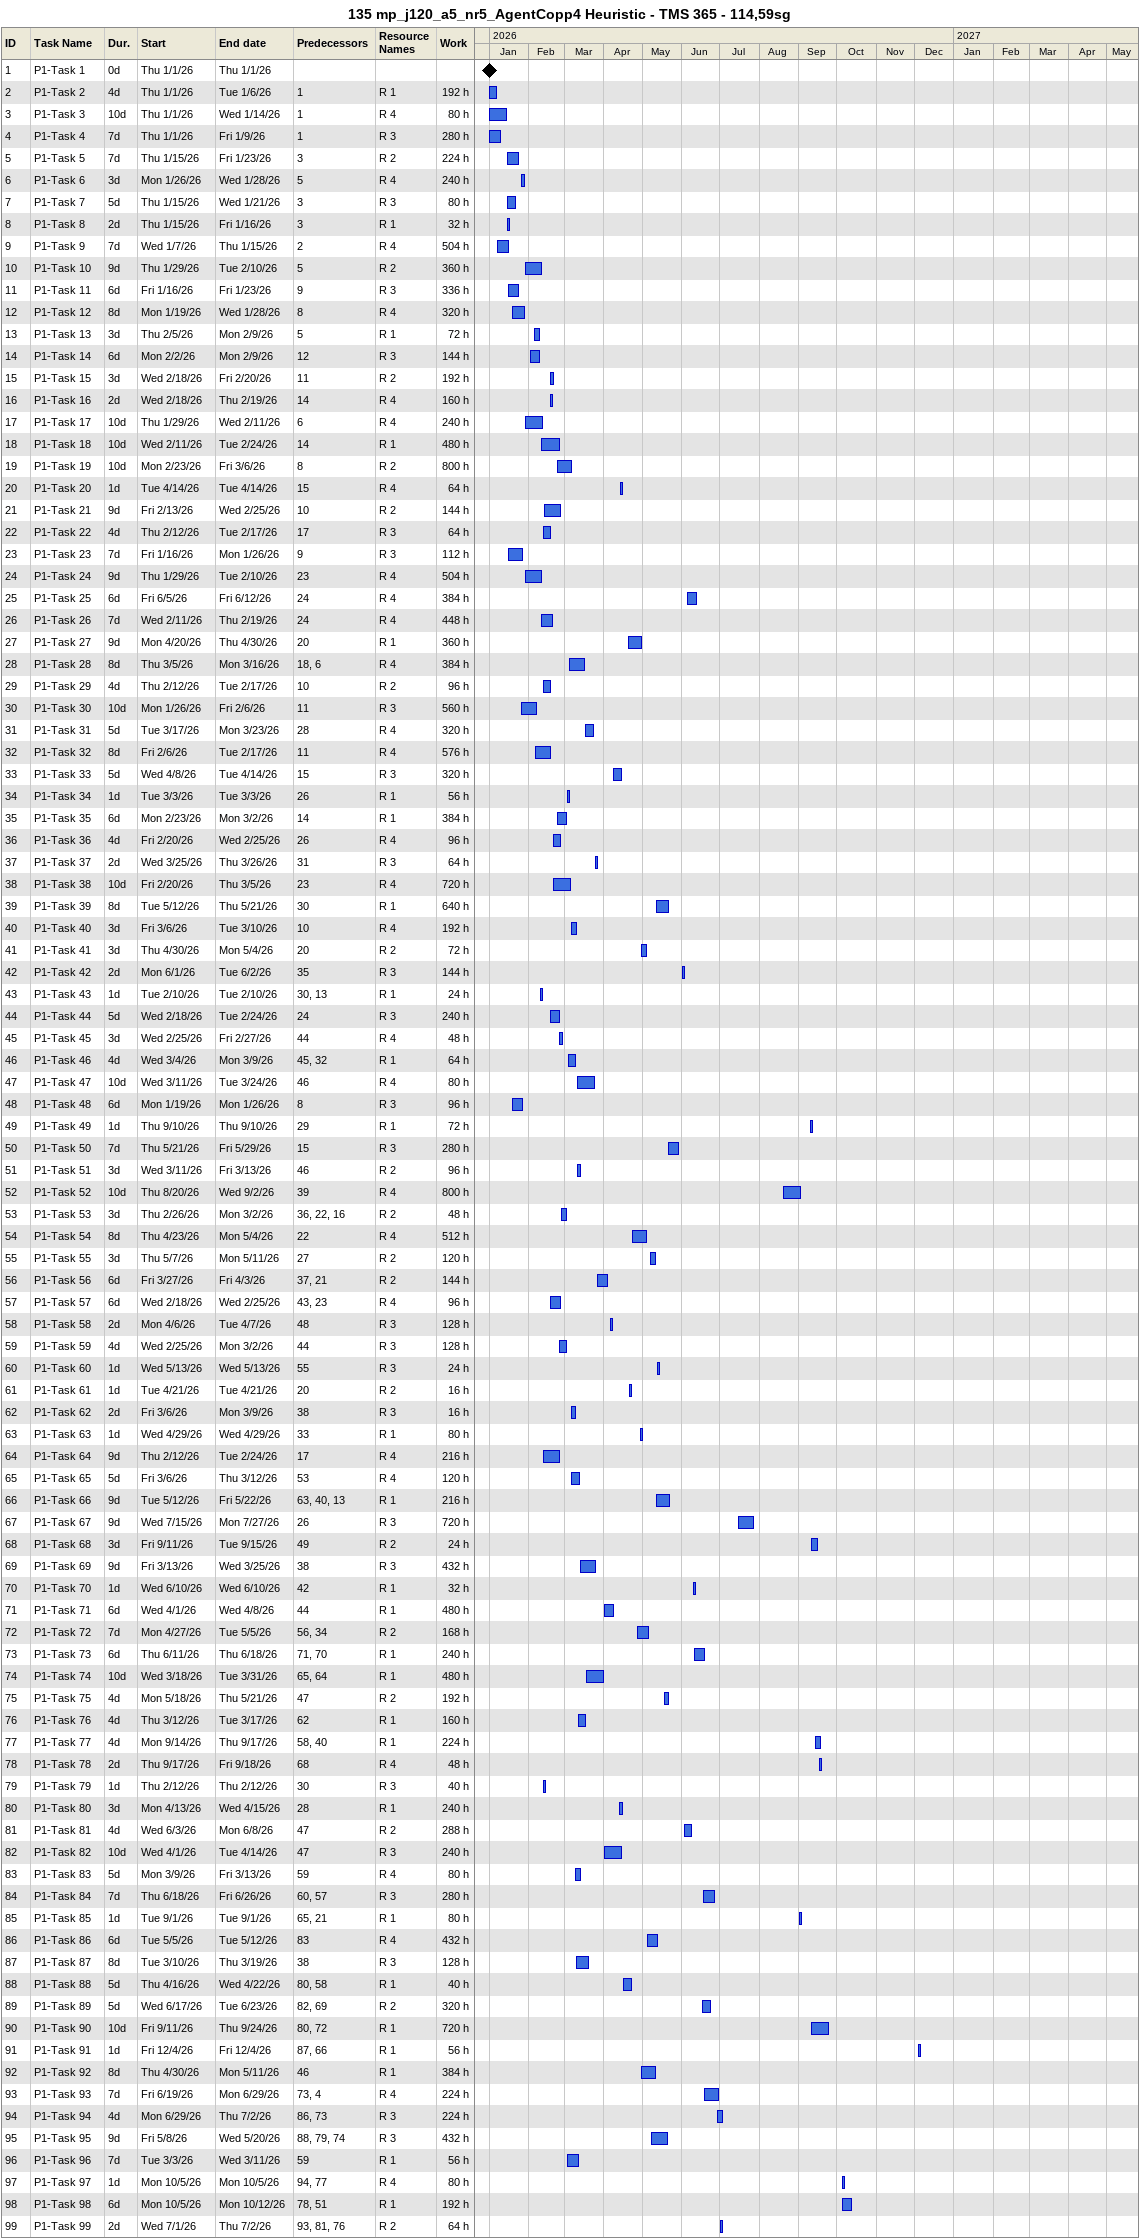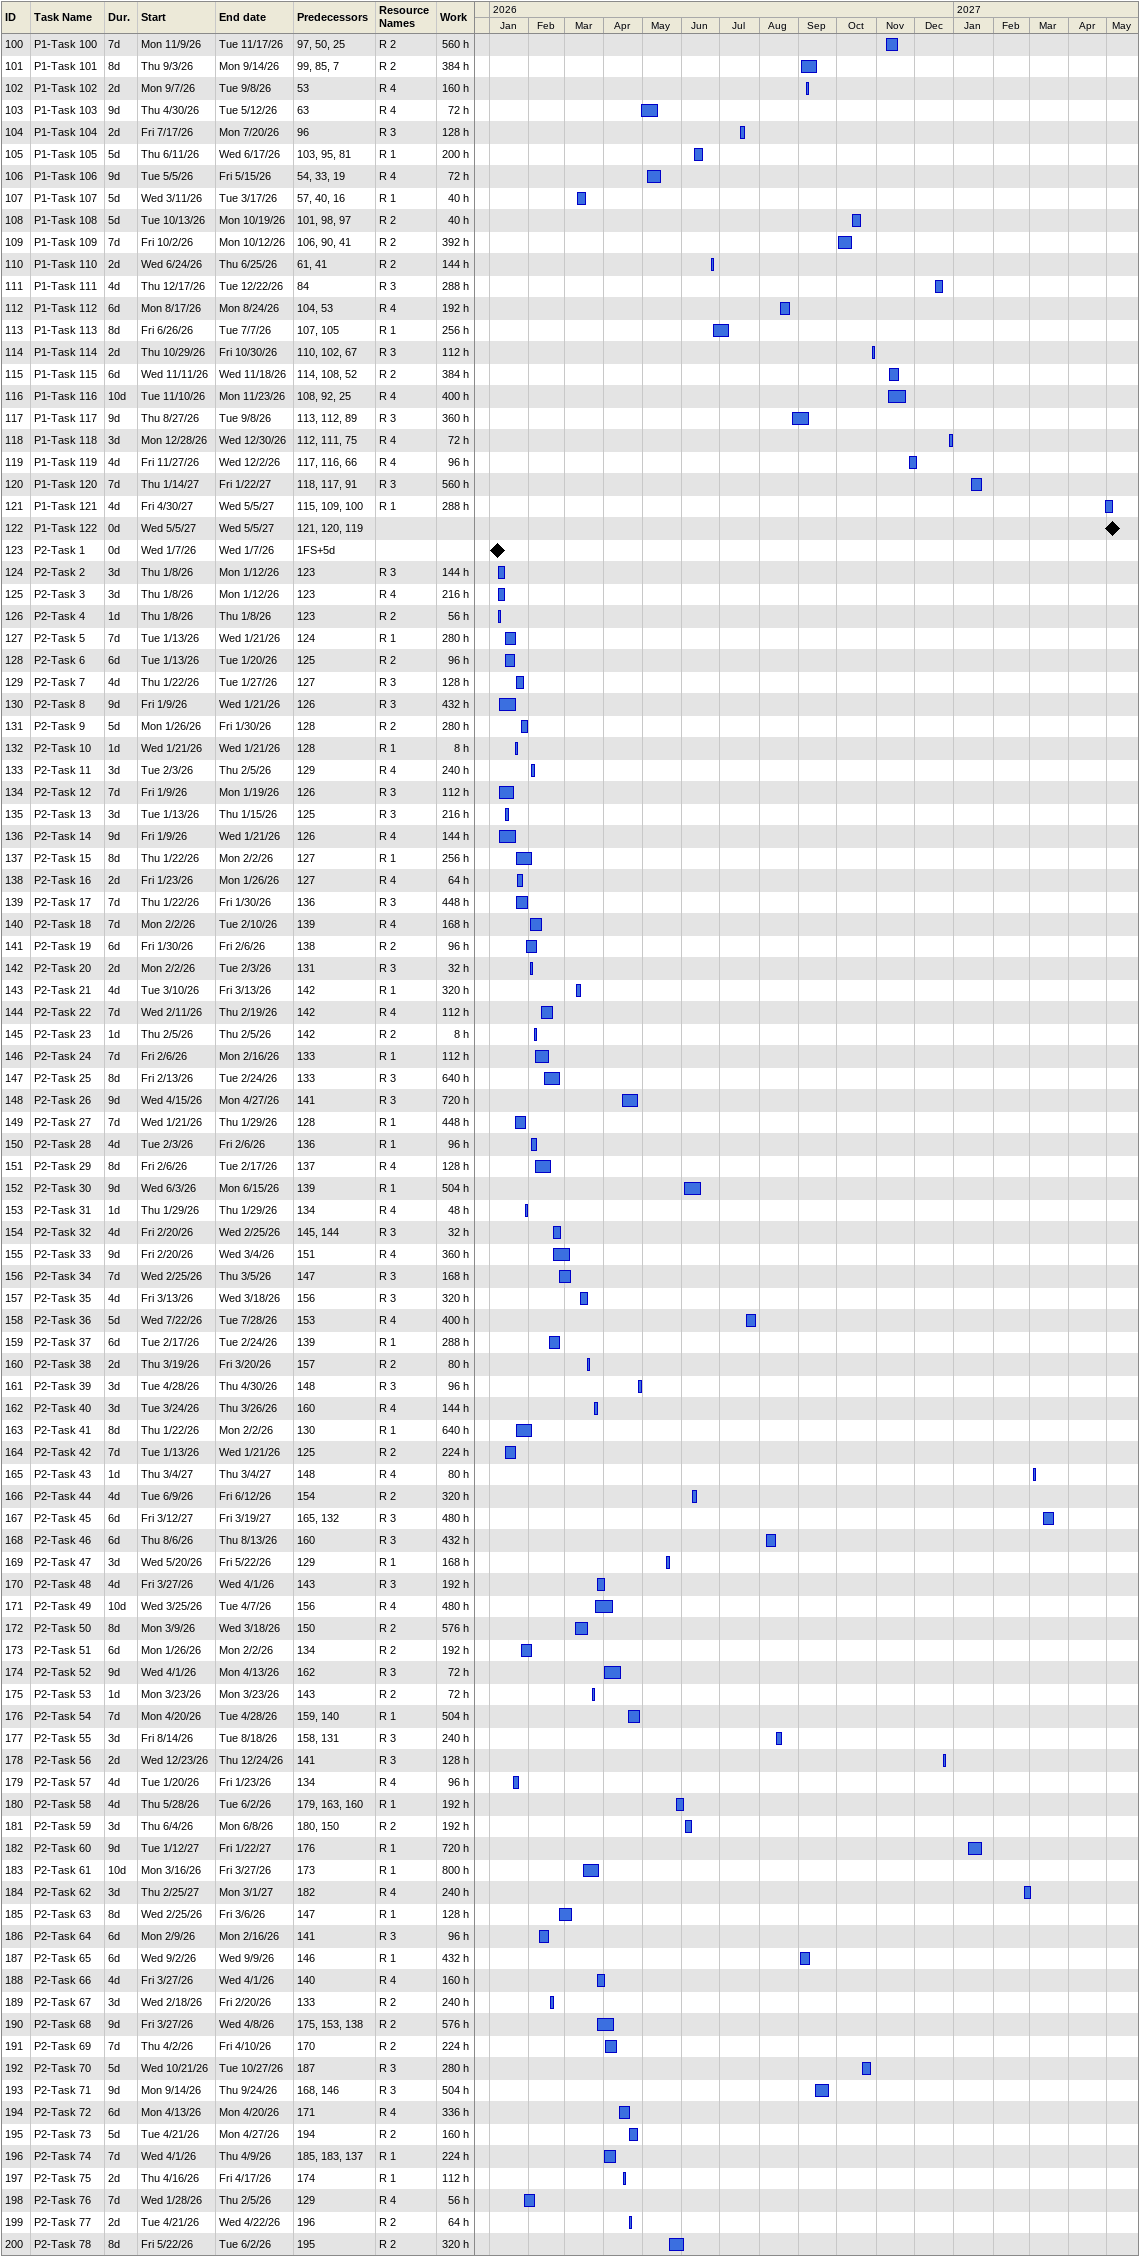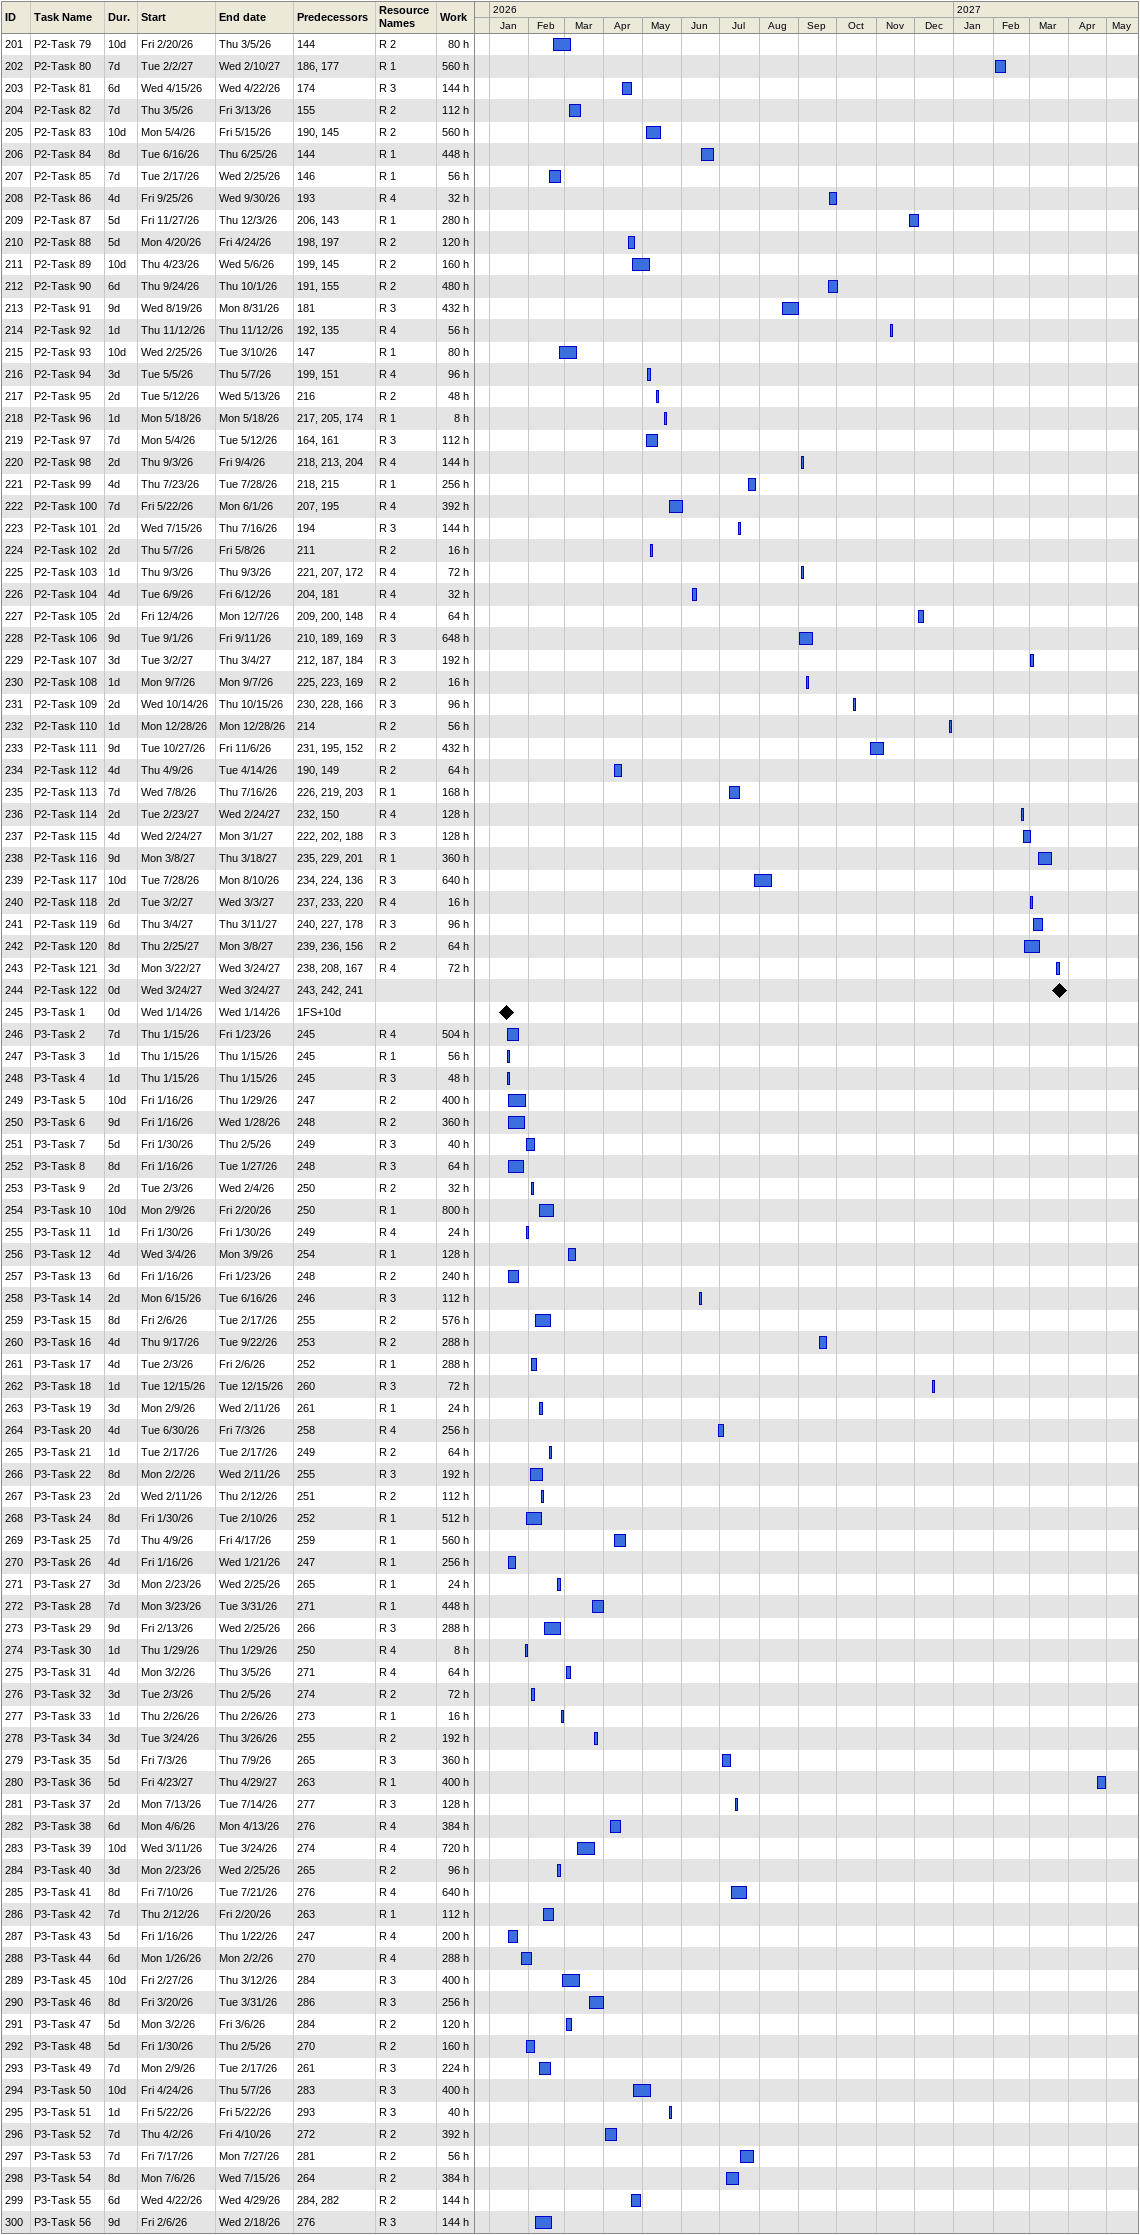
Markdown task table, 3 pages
135 mp_j120_a5_nr5_AgentCopp4 Heuristic - TMS 365 - 114,59sg

| ID | Task | Duration | Start | Finish | Predecessors | Resources | Work (h) |
|---|---|---|---|---|---|---|---|
| 1 | P1-Task 1 | 0d | 2026-01-01 | 2026-01-01 |  |  |  |
| 2 | P1-Task 2 | 4d | 2026-01-01 | 2026-01-06 | 1 | R 1 | 192 |
| 3 | P1-Task 3 | 10d | 2026-01-01 | 2026-01-14 | 1 | R 4 | 80 |
| 4 | P1-Task 4 | 7d | 2026-01-01 | 2026-01-09 | 1 | R 3 | 280 |
| 5 | P1-Task 5 | 7d | 2026-01-15 | 2026-01-23 | 3 | R 2 | 224 |
| 6 | P1-Task 6 | 3d | 2026-01-26 | 2026-01-28 | 5 | R 4 | 240 |
| 7 | P1-Task 7 | 5d | 2026-01-15 | 2026-01-21 | 3 | R 3 | 80 |
| 8 | P1-Task 8 | 2d | 2026-01-15 | 2026-01-16 | 3 | R 1 | 32 |
| 9 | P1-Task 9 | 7d | 2026-01-07 | 2026-01-15 | 2 | R 4 | 504 |
| 10 | P1-Task 10 | 9d | 2026-01-29 | 2026-02-10 | 5 | R 2 | 360 |
| 11 | P1-Task 11 | 6d | 2026-01-16 | 2026-01-23 | 9 | R 3 | 336 |
| 12 | P1-Task 12 | 8d | 2026-01-19 | 2026-01-28 | 8 | R 4 | 320 |
| 13 | P1-Task 13 | 3d | 2026-02-05 | 2026-02-09 | 5 | R 1 | 72 |
| 14 | P1-Task 14 | 6d | 2026-02-02 | 2026-02-09 | 12 | R 3 | 144 |
| 15 | P1-Task 15 | 3d | 2026-02-18 | 2026-02-20 | 11 | R 2 | 192 |
| 16 | P1-Task 16 | 2d | 2026-02-18 | 2026-02-19 | 14 | R 4 | 160 |
| 17 | P1-Task 17 | 10d | 2026-01-29 | 2026-02-11 | 6 | R 4 | 240 |
| 18 | P1-Task 18 | 10d | 2026-02-11 | 2026-02-24 | 14 | R 1 | 480 |
| 19 | P1-Task 19 | 10d | 2026-02-23 | 2026-03-06 | 8 | R 2 | 800 |
| 20 | P1-Task 20 | 1d | 2026-04-14 | 2026-04-14 | 15 | R 4 | 64 |
| 21 | P1-Task 21 | 9d | 2026-02-13 | 2026-02-25 | 10 | R 2 | 144 |
| 22 | P1-Task 22 | 4d | 2026-02-12 | 2026-02-17 | 17 | R 3 | 64 |
| 23 | P1-Task 23 | 7d | 2026-01-16 | 2026-01-26 | 9 | R 3 | 112 |
| 24 | P1-Task 24 | 9d | 2026-01-29 | 2026-02-10 | 23 | R 4 | 504 |
| 25 | P1-Task 25 | 6d | 2026-06-05 | 2026-06-12 | 24 | R 4 | 384 |
| 26 | P1-Task 26 | 7d | 2026-02-11 | 2026-02-19 | 24 | R 4 | 448 |
| 27 | P1-Task 27 | 9d | 2026-04-20 | 2026-04-30 | 20 | R 1 | 360 |
| 28 | P1-Task 28 | 8d | 2026-03-05 | 2026-03-16 | 18, 6 | R 4 | 384 |
| 29 | P1-Task 29 | 4d | 2026-02-12 | 2026-02-17 | 10 | R 2 | 96 |
| 30 | P1-Task 30 | 10d | 2026-01-26 | 2026-02-06 | 11 | R 3 | 560 |
| 31 | P1-Task 31 | 5d | 2026-03-17 | 2026-03-23 | 28 | R 4 | 320 |
| 32 | P1-Task 32 | 8d | 2026-02-06 | 2026-02-17 | 11 | R 4 | 576 |
| 33 | P1-Task 33 | 5d | 2026-04-08 | 2026-04-14 | 15 | R 3 | 320 |
| 34 | P1-Task 34 | 1d | 2026-03-03 | 2026-03-03 | 26 | R 1 | 56 |
| 35 | P1-Task 35 | 6d | 2026-02-23 | 2026-03-02 | 14 | R 1 | 384 |
| 36 | P1-Task 36 | 4d | 2026-02-20 | 2026-02-25 | 26 | R 4 | 96 |
| 37 | P1-Task 37 | 2d | 2026-03-25 | 2026-03-26 | 31 | R 3 | 64 |
| 38 | P1-Task 38 | 10d | 2026-02-20 | 2026-03-05 | 23 | R 4 | 720 |
| 39 | P1-Task 39 | 8d | 2026-05-12 | 2026-05-21 | 30 | R 1 | 640 |
| 40 | P1-Task 40 | 3d | 2026-03-06 | 2026-03-10 | 10 | R 4 | 192 |
| 41 | P1-Task 41 | 3d | 2026-04-30 | 2026-05-04 | 20 | R 2 | 72 |
| 42 | P1-Task 42 | 2d | 2026-06-01 | 2026-06-02 | 35 | R 3 | 144 |
| 43 | P1-Task 43 | 1d | 2026-02-10 | 2026-02-10 | 30, 13 | R 1 | 24 |
| 44 | P1-Task 44 | 5d | 2026-02-18 | 2026-02-24 | 24 | R 3 | 240 |
| 45 | P1-Task 45 | 3d | 2026-02-25 | 2026-02-27 | 44 | R 4 | 48 |
| 46 | P1-Task 46 | 4d | 2026-03-04 | 2026-03-09 | 45, 32 | R 1 | 64 |
| 47 | P1-Task 47 | 10d | 2026-03-11 | 2026-03-24 | 46 | R 4 | 80 |
| 48 | P1-Task 48 | 6d | 2026-01-19 | 2026-01-26 | 8 | R 3 | 96 |
| 49 | P1-Task 49 | 1d | 2026-09-10 | 2026-09-10 | 29 | R 1 | 72 |
| 50 | P1-Task 50 | 7d | 2026-05-21 | 2026-05-29 | 15 | R 3 | 280 |
| 51 | P1-Task 51 | 3d | 2026-03-11 | 2026-03-13 | 46 | R 2 | 96 |
| 52 | P1-Task 52 | 10d | 2026-08-20 | 2026-09-02 | 39 | R 4 | 800 |
| 53 | P1-Task 53 | 3d | 2026-02-26 | 2026-03-02 | 36, 22, 16 | R 2 | 48 |
| 54 | P1-Task 54 | 8d | 2026-04-23 | 2026-05-04 | 22 | R 4 | 512 |
| 55 | P1-Task 55 | 3d | 2026-05-07 | 2026-05-11 | 27 | R 2 | 120 |
| 56 | P1-Task 56 | 6d | 2026-03-27 | 2026-04-03 | 37, 21 | R 2 | 144 |
| 57 | P1-Task 57 | 6d | 2026-02-18 | 2026-02-25 | 43, 23 | R 4 | 96 |
| 58 | P1-Task 58 | 2d | 2026-04-06 | 2026-04-07 | 48 | R 3 | 128 |
| 59 | P1-Task 59 | 4d | 2026-02-25 | 2026-03-02 | 44 | R 3 | 128 |
| 60 | P1-Task 60 | 1d | 2026-05-13 | 2026-05-13 | 55 | R 3 | 24 |
| 61 | P1-Task 61 | 1d | 2026-04-21 | 2026-04-21 | 20 | R 2 | 16 |
| 62 | P1-Task 62 | 2d | 2026-03-06 | 2026-03-09 | 38 | R 3 | 16 |
| 63 | P1-Task 63 | 1d | 2026-04-29 | 2026-04-29 | 33 | R 1 | 80 |
| 64 | P1-Task 64 | 9d | 2026-02-12 | 2026-02-24 | 17 | R 4 | 216 |
| 65 | P1-Task 65 | 5d | 2026-03-06 | 2026-03-12 | 53 | R 4 | 120 |
| 66 | P1-Task 66 | 9d | 2026-05-12 | 2026-05-22 | 63, 40, 13 | R 1 | 216 |
| 67 | P1-Task 67 | 9d | 2026-07-15 | 2026-07-27 | 26 | R 3 | 720 |
| 68 | P1-Task 68 | 3d | 2026-09-11 | 2026-09-15 | 49 | R 2 | 24 |
| 69 | P1-Task 69 | 9d | 2026-03-13 | 2026-03-25 | 38 | R 3 | 432 |
| 70 | P1-Task 70 | 1d | 2026-06-10 | 2026-06-10 | 42 | R 1 | 32 |
| 71 | P1-Task 71 | 6d | 2026-04-01 | 2026-04-08 | 44 | R 1 | 480 |
| 72 | P1-Task 72 | 7d | 2026-04-27 | 2026-05-05 | 56, 34 | R 2 | 168 |
| 73 | P1-Task 73 | 6d | 2026-06-11 | 2026-06-18 | 71, 70 | R 1 | 240 |
| 74 | P1-Task 74 | 10d | 2026-03-18 | 2026-03-31 | 65, 64 | R 1 | 480 |
| 75 | P1-Task 75 | 4d | 2026-05-18 | 2026-05-21 | 47 | R 2 | 192 |
| 76 | P1-Task 76 | 4d | 2026-03-12 | 2026-03-17 | 62 | R 1 | 160 |
| 77 | P1-Task 77 | 4d | 2026-09-14 | 2026-09-17 | 58, 40 | R 1 | 224 |
| 78 | P1-Task 78 | 2d | 2026-09-17 | 2026-09-18 | 68 | R 4 | 48 |
| 79 | P1-Task 79 | 1d | 2026-02-12 | 2026-02-12 | 30 | R 3 | 40 |
| 80 | P1-Task 80 | 3d | 2026-04-13 | 2026-04-15 | 28 | R 1 | 240 |
| 81 | P1-Task 81 | 4d | 2026-06-03 | 2026-06-08 | 47 | R 2 | 288 |
| 82 | P1-Task 82 | 10d | 2026-04-01 | 2026-04-14 | 47 | R 3 | 240 |
| 83 | P1-Task 83 | 5d | 2026-03-09 | 2026-03-13 | 59 | R 4 | 80 |
| 84 | P1-Task 84 | 7d | 2026-06-18 | 2026-06-26 | 60, 57 | R 3 | 280 |
| 85 | P1-Task 85 | 1d | 2026-09-01 | 2026-09-01 | 65, 21 | R 1 | 80 |
| 86 | P1-Task 86 | 6d | 2026-05-05 | 2026-05-12 | 83 | R 4 | 432 |
| 87 | P1-Task 87 | 8d | 2026-03-10 | 2026-03-19 | 38 | R 3 | 128 |
| 88 | P1-Task 88 | 5d | 2026-04-16 | 2026-04-22 | 80, 58 | R 1 | 40 |
| 89 | P1-Task 89 | 5d | 2026-06-17 | 2026-06-23 | 82, 69 | R 2 | 320 |
| 90 | P1-Task 90 | 10d | 2026-09-11 | 2026-09-24 | 80, 72 | R 1 | 720 |
| 91 | P1-Task 91 | 1d | 2026-12-04 | 2026-12-04 | 87, 66 | R 1 | 56 |
| 92 | P1-Task 92 | 8d | 2026-04-30 | 2026-05-11 | 46 | R 1 | 384 |
| 93 | P1-Task 93 | 7d | 2026-06-19 | 2026-06-29 | 73, 4 | R 4 | 224 |
| 94 | P1-Task 94 | 4d | 2026-06-29 | 2026-07-02 | 86, 73 | R 3 | 224 |
| 95 | P1-Task 95 | 9d | 2026-05-08 | 2026-05-20 | 88, 79, 74 | R 3 | 432 |
| 96 | P1-Task 96 | 7d | 2026-03-03 | 2026-03-11 | 59 | R 1 | 56 |
| 97 | P1-Task 97 | 1d | 2026-10-05 | 2026-10-05 | 94, 77 | R 4 | 80 |
| 98 | P1-Task 98 | 6d | 2026-10-05 | 2026-10-12 | 78, 51 | R 1 | 192 |
| 99 | P1-Task 99 | 2d | 2026-07-01 | 2026-07-02 | 93, 81, 76 | R 2 | 64 |
| 100 | P1-Task 100 | 7d | 2026-11-09 | 2026-11-17 | 97, 50, 25 | R 2 | 560 |
| 101 | P1-Task 101 | 8d | 2026-09-03 | 2026-09-14 | 99, 85, 7 | R 2 | 384 |
| 102 | P1-Task 102 | 2d | 2026-09-07 | 2026-09-08 | 53 | R 4 | 160 |
| 103 | P1-Task 103 | 9d | 2026-04-30 | 2026-05-12 | 63 | R 4 | 72 |
| 104 | P1-Task 104 | 2d | 2026-07-17 | 2026-07-20 | 96 | R 3 | 128 |
| 105 | P1-Task 105 | 5d | 2026-06-11 | 2026-06-17 | 103, 95, 81 | R 1 | 200 |
| 106 | P1-Task 106 | 9d | 2026-05-05 | 2026-05-15 | 54, 33, 19 | R 4 | 72 |
| 107 | P1-Task 107 | 5d | 2026-03-11 | 2026-03-17 | 57, 40, 16 | R 1 | 40 |
| 108 | P1-Task 108 | 5d | 2026-10-13 | 2026-10-19 | 101, 98, 97 | R 2 | 40 |
| 109 | P1-Task 109 | 7d | 2026-10-02 | 2026-10-12 | 106, 90, 41 | R 2 | 392 |
| 110 | P1-Task 110 | 2d | 2026-06-24 | 2026-06-25 | 61, 41 | R 2 | 144 |
| 111 | P1-Task 111 | 4d | 2026-12-17 | 2026-12-22 | 84 | R 3 | 288 |
| 112 | P1-Task 112 | 6d | 2026-08-17 | 2026-08-24 | 104, 53 | R 4 | 192 |
| 113 | P1-Task 113 | 8d | 2026-06-26 | 2026-07-07 | 107, 105 | R 1 | 256 |
| 114 | P1-Task 114 | 2d | 2026-10-29 | 2026-10-30 | 110, 102, 67 | R 3 | 112 |
| 115 | P1-Task 115 | 6d | 2026-11-11 | 2026-11-18 | 114, 108, 52 | R 2 | 384 |
| 116 | P1-Task 116 | 10d | 2026-11-10 | 2026-11-23 | 108, 92, 25 | R 4 | 400 |
| 117 | P1-Task 117 | 9d | 2026-08-27 | 2026-09-08 | 113, 112, 89 | R 3 | 360 |
| 118 | P1-Task 118 | 3d | 2026-12-28 | 2026-12-30 | 112, 111, 75 | R 4 | 72 |
| 119 | P1-Task 119 | 4d | 2026-11-27 | 2026-12-02 | 117, 116, 66 | R 4 | 96 |
| 120 | P1-Task 120 | 7d | 2027-01-14 | 2027-01-22 | 118, 117, 91 | R 3 | 560 |
| 121 | P1-Task 121 | 4d | 2027-04-30 | 2027-05-05 | 115, 109, 100 | R 1 | 288 |
| 122 | P1-Task 122 | 0d | 2027-05-05 | 2027-05-05 | 121, 120, 119 |  |  |
| 123 | P2-Task 1 | 0d | 2026-01-07 | 2026-01-07 | 1FS+5d |  |  |
| 124 | P2-Task 2 | 3d | 2026-01-08 | 2026-01-12 | 123 | R 3 | 144 |
| 125 | P2-Task 3 | 3d | 2026-01-08 | 2026-01-12 | 123 | R 4 | 216 |
| 126 | P2-Task 4 | 1d | 2026-01-08 | 2026-01-08 | 123 | R 2 | 56 |
| 127 | P2-Task 5 | 7d | 2026-01-13 | 2026-01-21 | 124 | R 1 | 280 |
| 128 | P2-Task 6 | 6d | 2026-01-13 | 2026-01-20 | 125 | R 2 | 96 |
| 129 | P2-Task 7 | 4d | 2026-01-22 | 2026-01-27 | 127 | R 3 | 128 |
| 130 | P2-Task 8 | 9d | 2026-01-09 | 2026-01-21 | 126 | R 3 | 432 |
| 131 | P2-Task 9 | 5d | 2026-01-26 | 2026-01-30 | 128 | R 2 | 280 |
| 132 | P2-Task 10 | 1d | 2026-01-21 | 2026-01-21 | 128 | R 1 | 8 |
| 133 | P2-Task 11 | 3d | 2026-02-03 | 2026-02-05 | 129 | R 4 | 240 |
| 134 | P2-Task 12 | 7d | 2026-01-09 | 2026-01-19 | 126 | R 3 | 112 |
| 135 | P2-Task 13 | 3d | 2026-01-13 | 2026-01-15 | 125 | R 3 | 216 |
| 136 | P2-Task 14 | 9d | 2026-01-09 | 2026-01-21 | 126 | R 4 | 144 |
| 137 | P2-Task 15 | 8d | 2026-01-22 | 2026-02-02 | 127 | R 1 | 256 |
| 138 | P2-Task 16 | 2d | 2026-01-23 | 2026-01-26 | 127 | R 4 | 64 |
| 139 | P2-Task 17 | 7d | 2026-01-22 | 2026-01-30 | 136 | R 3 | 448 |
| 140 | P2-Task 18 | 7d | 2026-02-02 | 2026-02-10 | 139 | R 4 | 168 |
| 141 | P2-Task 19 | 6d | 2026-01-30 | 2026-02-06 | 138 | R 2 | 96 |
| 142 | P2-Task 20 | 2d | 2026-02-02 | 2026-02-03 | 131 | R 3 | 32 |
| 143 | P2-Task 21 | 4d | 2026-03-10 | 2026-03-13 | 142 | R 1 | 320 |
| 144 | P2-Task 22 | 7d | 2026-02-11 | 2026-02-19 | 142 | R 4 | 112 |
| 145 | P2-Task 23 | 1d | 2026-02-05 | 2026-02-05 | 142 | R 2 | 8 |
| 146 | P2-Task 24 | 7d | 2026-02-06 | 2026-02-16 | 133 | R 1 | 112 |
| 147 | P2-Task 25 | 8d | 2026-02-13 | 2026-02-24 | 133 | R 3 | 640 |
| 148 | P2-Task 26 | 9d | 2026-04-15 | 2026-04-27 | 141 | R 3 | 720 |
| 149 | P2-Task 27 | 7d | 2026-01-21 | 2026-01-29 | 128 | R 1 | 448 |
| 150 | P2-Task 28 | 4d | 2026-02-03 | 2026-02-06 | 136 | R 1 | 96 |
| 151 | P2-Task 29 | 8d | 2026-02-06 | 2026-02-17 | 137 | R 4 | 128 |
| 152 | P2-Task 30 | 9d | 2026-06-03 | 2026-06-15 | 139 | R 1 | 504 |
| 153 | P2-Task 31 | 1d | 2026-01-29 | 2026-01-29 | 134 | R 4 | 48 |
| 154 | P2-Task 32 | 4d | 2026-02-20 | 2026-02-25 | 145, 144 | R 3 | 32 |
| 155 | P2-Task 33 | 9d | 2026-02-20 | 2026-03-04 | 151 | R 4 | 360 |
| 156 | P2-Task 34 | 7d | 2026-02-25 | 2026-03-05 | 147 | R 3 | 168 |
| 157 | P2-Task 35 | 4d | 2026-03-13 | 2026-03-18 | 156 | R 3 | 320 |
| 158 | P2-Task 36 | 5d | 2026-07-22 | 2026-07-28 | 153 | R 4 | 400 |
| 159 | P2-Task 37 | 6d | 2026-02-17 | 2026-02-24 | 139 | R 1 | 288 |
| 160 | P2-Task 38 | 2d | 2026-03-19 | 2026-03-20 | 157 | R 2 | 80 |
| 161 | P2-Task 39 | 3d | 2026-04-28 | 2026-04-30 | 148 | R 3 | 96 |
| 162 | P2-Task 40 | 3d | 2026-03-24 | 2026-03-26 | 160 | R 4 | 144 |
| 163 | P2-Task 41 | 8d | 2026-01-22 | 2026-02-02 | 130 | R 1 | 640 |
| 164 | P2-Task 42 | 7d | 2026-01-13 | 2026-01-21 | 125 | R 2 | 224 |
| 165 | P2-Task 43 | 1d | 2027-03-04 | 2027-03-04 | 148 | R 4 | 80 |
| 166 | P2-Task 44 | 4d | 2026-06-09 | 2026-06-12 | 154 | R 2 | 320 |
| 167 | P2-Task 45 | 6d | 2027-03-12 | 2027-03-19 | 165, 132 | R 3 | 480 |
| 168 | P2-Task 46 | 6d | 2026-08-06 | 2026-08-13 | 160 | R 3 | 432 |
| 169 | P2-Task 47 | 3d | 2026-05-20 | 2026-05-22 | 129 | R 1 | 168 |
| 170 | P2-Task 48 | 4d | 2026-03-27 | 2026-04-01 | 143 | R 3 | 192 |
| 171 | P2-Task 49 | 10d | 2026-03-25 | 2026-04-07 | 156 | R 4 | 480 |
| 172 | P2-Task 50 | 8d | 2026-03-09 | 2026-03-18 | 150 | R 2 | 576 |
| 173 | P2-Task 51 | 6d | 2026-01-26 | 2026-02-02 | 134 | R 2 | 192 |
| 174 | P2-Task 52 | 9d | 2026-04-01 | 2026-04-13 | 162 | R 3 | 72 |
| 175 | P2-Task 53 | 1d | 2026-03-23 | 2026-03-23 | 143 | R 2 | 72 |
| 176 | P2-Task 54 | 7d | 2026-04-20 | 2026-04-28 | 159, 140 | R 1 | 504 |
| 177 | P2-Task 55 | 3d | 2026-08-14 | 2026-08-18 | 158, 131 | R 3 | 240 |
| 178 | P2-Task 56 | 2d | 2026-12-23 | 2026-12-24 | 141 | R 3 | 128 |
| 179 | P2-Task 57 | 4d | 2026-01-20 | 2026-01-23 | 134 | R 4 | 96 |
| 180 | P2-Task 58 | 4d | 2026-05-28 | 2026-06-02 | 179, 163, 160 | R 1 | 192 |
| 181 | P2-Task 59 | 3d | 2026-06-04 | 2026-06-08 | 180, 150 | R 2 | 192 |
| 182 | P2-Task 60 | 9d | 2027-01-12 | 2027-01-22 | 176 | R 1 | 720 |
| 183 | P2-Task 61 | 10d | 2026-03-16 | 2026-03-27 | 173 | R 1 | 800 |
| 184 | P2-Task 62 | 3d | 2027-02-25 | 2027-03-01 | 182 | R 4 | 240 |
| 185 | P2-Task 63 | 8d | 2026-02-25 | 2026-03-06 | 147 | R 1 | 128 |
| 186 | P2-Task 64 | 6d | 2026-02-09 | 2026-02-16 | 141 | R 3 | 96 |
| 187 | P2-Task 65 | 6d | 2026-09-02 | 2026-09-09 | 146 | R 1 | 432 |
| 188 | P2-Task 66 | 4d | 2026-03-27 | 2026-04-01 | 140 | R 4 | 160 |
| 189 | P2-Task 67 | 3d | 2026-02-18 | 2026-02-20 | 133 | R 2 | 240 |
| 190 | P2-Task 68 | 9d | 2026-03-27 | 2026-04-08 | 175, 153, 138 | R 2 | 576 |
| 191 | P2-Task 69 | 7d | 2026-04-02 | 2026-04-10 | 170 | R 2 | 224 |
| 192 | P2-Task 70 | 5d | 2026-10-21 | 2026-10-27 | 187 | R 3 | 280 |
| 193 | P2-Task 71 | 9d | 2026-09-14 | 2026-09-24 | 168, 146 | R 3 | 504 |
| 194 | P2-Task 72 | 6d | 2026-04-13 | 2026-04-20 | 171 | R 4 | 336 |
| 195 | P2-Task 73 | 5d | 2026-04-21 | 2026-04-27 | 194 | R 2 | 160 |
| 196 | P2-Task 74 | 7d | 2026-04-01 | 2026-04-09 | 185, 183, 137 | R 1 | 224 |
| 197 | P2-Task 75 | 2d | 2026-04-16 | 2026-04-17 | 174 | R 1 | 112 |
| 198 | P2-Task 76 | 7d | 2026-01-28 | 2026-02-05 | 129 | R 4 | 56 |
| 199 | P2-Task 77 | 2d | 2026-04-21 | 2026-04-22 | 196 | R 2 | 64 |
| 200 | P2-Task 78 | 8d | 2026-05-22 | 2026-06-02 | 195 | R 2 | 320 |
| 201 | P2-Task 79 | 10d | 2026-02-20 | 2026-03-05 | 144 | R 2 | 80 |
| 202 | P2-Task 80 | 7d | 2027-02-02 | 2027-02-10 | 186, 177 | R 1 | 560 |
| 203 | P2-Task 81 | 6d | 2026-04-15 | 2026-04-22 | 174 | R 3 | 144 |
| 204 | P2-Task 82 | 7d | 2026-03-05 | 2026-03-13 | 155 | R 2 | 112 |
| 205 | P2-Task 83 | 10d | 2026-05-04 | 2026-05-15 | 190, 145 | R 2 | 560 |
| 206 | P2-Task 84 | 8d | 2026-06-16 | 2026-06-25 | 144 | R 1 | 448 |
| 207 | P2-Task 85 | 7d | 2026-02-17 | 2026-02-25 | 146 | R 1 | 56 |
| 208 | P2-Task 86 | 4d | 2026-09-25 | 2026-09-30 | 193 | R 4 | 32 |
| 209 | P2-Task 87 | 5d | 2026-11-27 | 2026-12-03 | 206, 143 | R 1 | 280 |
| 210 | P2-Task 88 | 5d | 2026-04-20 | 2026-04-24 | 198, 197 | R 2 | 120 |
| 211 | P2-Task 89 | 10d | 2026-04-23 | 2026-05-06 | 199, 145 | R 2 | 160 |
| 212 | P2-Task 90 | 6d | 2026-09-24 | 2026-10-01 | 191, 155 | R 2 | 480 |
| 213 | P2-Task 91 | 9d | 2026-08-19 | 2026-08-31 | 181 | R 3 | 432 |
| 214 | P2-Task 92 | 1d | 2026-11-12 | 2026-11-12 | 192, 135 | R 4 | 56 |
| 215 | P2-Task 93 | 10d | 2026-02-25 | 2026-03-10 | 147 | R 1 | 80 |
| 216 | P2-Task 94 | 3d | 2026-05-05 | 2026-05-07 | 199, 151 | R 4 | 96 |
| 217 | P2-Task 95 | 2d | 2026-05-12 | 2026-05-13 | 216 | R 2 | 48 |
| 218 | P2-Task 96 | 1d | 2026-05-18 | 2026-05-18 | 217, 205, 174 | R 1 | 8 |
| 219 | P2-Task 97 | 7d | 2026-05-04 | 2026-05-12 | 164, 161 | R 3 | 112 |
| 220 | P2-Task 98 | 2d | 2026-09-03 | 2026-09-04 | 218, 213, 204 | R 4 | 144 |
| 221 | P2-Task 99 | 4d | 2026-07-23 | 2026-07-28 | 218, 215 | R 1 | 256 |
| 222 | P2-Task 100 | 7d | 2026-05-22 | 2026-06-01 | 207, 195 | R 4 | 392 |
| 223 | P2-Task 101 | 2d | 2026-07-15 | 2026-07-16 | 194 | R 3 | 144 |
| 224 | P2-Task 102 | 2d | 2026-05-07 | 2026-05-08 | 211 | R 2 | 16 |
| 225 | P2-Task 103 | 1d | 2026-09-03 | 2026-09-03 | 221, 207, 172 | R 4 | 72 |
| 226 | P2-Task 104 | 4d | 2026-06-09 | 2026-06-12 | 204, 181 | R 4 | 32 |
| 227 | P2-Task 105 | 2d | 2026-12-04 | 2026-12-07 | 209, 200, 148 | R 4 | 64 |
| 228 | P2-Task 106 | 9d | 2026-09-01 | 2026-09-11 | 210, 189, 169 | R 3 | 648 |
| 229 | P2-Task 107 | 3d | 2027-03-02 | 2027-03-04 | 212, 187, 184 | R 3 | 192 |
| 230 | P2-Task 108 | 1d | 2026-09-07 | 2026-09-07 | 225, 223, 169 | R 2 | 16 |
| 231 | P2-Task 109 | 2d | 2026-10-14 | 2026-10-15 | 230, 228, 166 | R 3 | 96 |
| 232 | P2-Task 110 | 1d | 2026-12-28 | 2026-12-28 | 214 | R 2 | 56 |
| 233 | P2-Task 111 | 9d | 2026-10-27 | 2026-11-06 | 231, 195, 152 | R 2 | 432 |
| 234 | P2-Task 112 | 4d | 2026-04-09 | 2026-04-14 | 190, 149 | R 2 | 64 |
| 235 | P2-Task 113 | 7d | 2026-07-08 | 2026-07-16 | 226, 219, 203 | R 1 | 168 |
| 236 | P2-Task 114 | 2d | 2027-02-23 | 2027-02-24 | 232, 150 | R 4 | 128 |
| 237 | P2-Task 115 | 4d | 2027-02-24 | 2027-03-01 | 222, 202, 188 | R 3 | 128 |
| 238 | P2-Task 116 | 9d | 2027-03-08 | 2027-03-18 | 235, 229, 201 | R 1 | 360 |
| 239 | P2-Task 117 | 10d | 2026-07-28 | 2026-08-10 | 234, 224, 136 | R 3 | 640 |
| 240 | P2-Task 118 | 2d | 2027-03-02 | 2027-03-03 | 237, 233, 220 | R 4 | 16 |
| 241 | P2-Task 119 | 6d | 2027-03-04 | 2027-03-11 | 240, 227, 178 | R 3 | 96 |
| 242 | P2-Task 120 | 8d | 2027-02-25 | 2027-03-08 | 239, 236, 156 | R 2 | 64 |
| 243 | P2-Task 121 | 3d | 2027-03-22 | 2027-03-24 | 238, 208, 167 | R 4 | 72 |
| 244 | P2-Task 122 | 0d | 2027-03-24 | 2027-03-24 | 243, 242, 241 |  |  |
| 245 | P3-Task 1 | 0d | 2026-01-14 | 2026-01-14 | 1FS+10d |  |  |
| 246 | P3-Task 2 | 7d | 2026-01-15 | 2026-01-23 | 245 | R 4 | 504 |
| 247 | P3-Task 3 | 1d | 2026-01-15 | 2026-01-15 | 245 | R 1 | 56 |
| 248 | P3-Task 4 | 1d | 2026-01-15 | 2026-01-15 | 245 | R 3 | 48 |
| 249 | P3-Task 5 | 10d | 2026-01-16 | 2026-01-29 | 247 | R 2 | 400 |
| 250 | P3-Task 6 | 9d | 2026-01-16 | 2026-01-28 | 248 | R 2 | 360 |
| 251 | P3-Task 7 | 5d | 2026-01-30 | 2026-02-05 | 249 | R 3 | 40 |
| 252 | P3-Task 8 | 8d | 2026-01-16 | 2026-01-27 | 248 | R 3 | 64 |
| 253 | P3-Task 9 | 2d | 2026-02-03 | 2026-02-04 | 250 | R 2 | 32 |
| 254 | P3-Task 10 | 10d | 2026-02-09 | 2026-02-20 | 250 | R 1 | 800 |
| 255 | P3-Task 11 | 1d | 2026-01-30 | 2026-01-30 | 249 | R 4 | 24 |
| 256 | P3-Task 12 | 4d | 2026-03-04 | 2026-03-09 | 254 | R 1 | 128 |
| 257 | P3-Task 13 | 6d | 2026-01-16 | 2026-01-23 | 248 | R 2 | 240 |
| 258 | P3-Task 14 | 2d | 2026-06-15 | 2026-06-16 | 246 | R 3 | 112 |
| 259 | P3-Task 15 | 8d | 2026-02-06 | 2026-02-17 | 255 | R 2 | 576 |
| 260 | P3-Task 16 | 4d | 2026-09-17 | 2026-09-22 | 253 | R 2 | 288 |
| 261 | P3-Task 17 | 4d | 2026-02-03 | 2026-02-06 | 252 | R 1 | 288 |
| 262 | P3-Task 18 | 1d | 2026-12-15 | 2026-12-15 | 260 | R 3 | 72 |
| 263 | P3-Task 19 | 3d | 2026-02-09 | 2026-02-11 | 261 | R 1 | 24 |
| 264 | P3-Task 20 | 4d | 2026-06-30 | 2026-07-03 | 258 | R 4 | 256 |
| 265 | P3-Task 21 | 1d | 2026-02-17 | 2026-02-17 | 249 | R 2 | 64 |
| 266 | P3-Task 22 | 8d | 2026-02-02 | 2026-02-11 | 255 | R 3 | 192 |
| 267 | P3-Task 23 | 2d | 2026-02-11 | 2026-02-12 | 251 | R 2 | 112 |
| 268 | P3-Task 24 | 8d | 2026-01-30 | 2026-02-10 | 252 | R 1 | 512 |
| 269 | P3-Task 25 | 7d | 2026-04-09 | 2026-04-17 | 259 | R 1 | 560 |
| 270 | P3-Task 26 | 4d | 2026-01-16 | 2026-01-21 | 247 | R 1 | 256 |
| 271 | P3-Task 27 | 3d | 2026-02-23 | 2026-02-25 | 265 | R 1 | 24 |
| 272 | P3-Task 28 | 7d | 2026-03-23 | 2026-03-31 | 271 | R 1 | 448 |
| 273 | P3-Task 29 | 9d | 2026-02-13 | 2026-02-25 | 266 | R 3 | 288 |
| 274 | P3-Task 30 | 1d | 2026-01-29 | 2026-01-29 | 250 | R 4 | 8 |
| 275 | P3-Task 31 | 4d | 2026-03-02 | 2026-03-05 | 271 | R 4 | 64 |
| 276 | P3-Task 32 | 3d | 2026-02-03 | 2026-02-05 | 274 | R 2 | 72 |
| 277 | P3-Task 33 | 1d | 2026-02-26 | 2026-02-26 | 273 | R 1 | 16 |
| 278 | P3-Task 34 | 3d | 2026-03-24 | 2026-03-26 | 255 | R 2 | 192 |
| 279 | P3-Task 35 | 5d | 2026-07-03 | 2026-07-09 | 265 | R 3 | 360 |
| 280 | P3-Task 36 | 5d | 2027-04-23 | 2027-04-29 | 263 | R 1 | 400 |
| 281 | P3-Task 37 | 2d | 2026-07-13 | 2026-07-14 | 277 | R 3 | 128 |
| 282 | P3-Task 38 | 6d | 2026-04-06 | 2026-04-13 | 276 | R 4 | 384 |
| 283 | P3-Task 39 | 10d | 2026-03-11 | 2026-03-24 | 274 | R 4 | 720 |
| 284 | P3-Task 40 | 3d | 2026-02-23 | 2026-02-25 | 265 | R 2 | 96 |
| 285 | P3-Task 41 | 8d | 2026-07-10 | 2026-07-21 | 276 | R 4 | 640 |
| 286 | P3-Task 42 | 7d | 2026-02-12 | 2026-02-20 | 263 | R 1 | 112 |
| 287 | P3-Task 43 | 5d | 2026-01-16 | 2026-01-22 | 247 | R 4 | 200 |
| 288 | P3-Task 44 | 6d | 2026-01-26 | 2026-02-02 | 270 | R 4 | 288 |
| 289 | P3-Task 45 | 10d | 2026-02-27 | 2026-03-12 | 284 | R 3 | 400 |
| 290 | P3-Task 46 | 8d | 2026-03-20 | 2026-03-31 | 286 | R 3 | 256 |
| 291 | P3-Task 47 | 5d | 2026-03-02 | 2026-03-06 | 284 | R 2 | 120 |
| 292 | P3-Task 48 | 5d | 2026-01-30 | 2026-02-05 | 270 | R 2 | 160 |
| 293 | P3-Task 49 | 7d | 2026-02-09 | 2026-02-17 | 261 | R 3 | 224 |
| 294 | P3-Task 50 | 10d | 2026-04-24 | 2026-05-07 | 283 | R 3 | 400 |
| 295 | P3-Task 51 | 1d | 2026-05-22 | 2026-05-22 | 293 | R 3 | 40 |
| 296 | P3-Task 52 | 7d | 2026-04-02 | 2026-04-10 | 272 | R 2 | 392 |
| 297 | P3-Task 53 | 7d | 2026-07-17 | 2026-07-27 | 281 | R 2 | 56 |
| 298 | P3-Task 54 | 8d | 2026-07-06 | 2026-07-15 | 264 | R 2 | 384 |
| 299 | P3-Task 55 | 6d | 2026-04-22 | 2026-04-29 | 284, 282 | R 2 | 144 |
| 300 | P3-Task 56 | 9d | 2026-02-06 | 2026-02-18 | 276 | R 3 | 144 |
